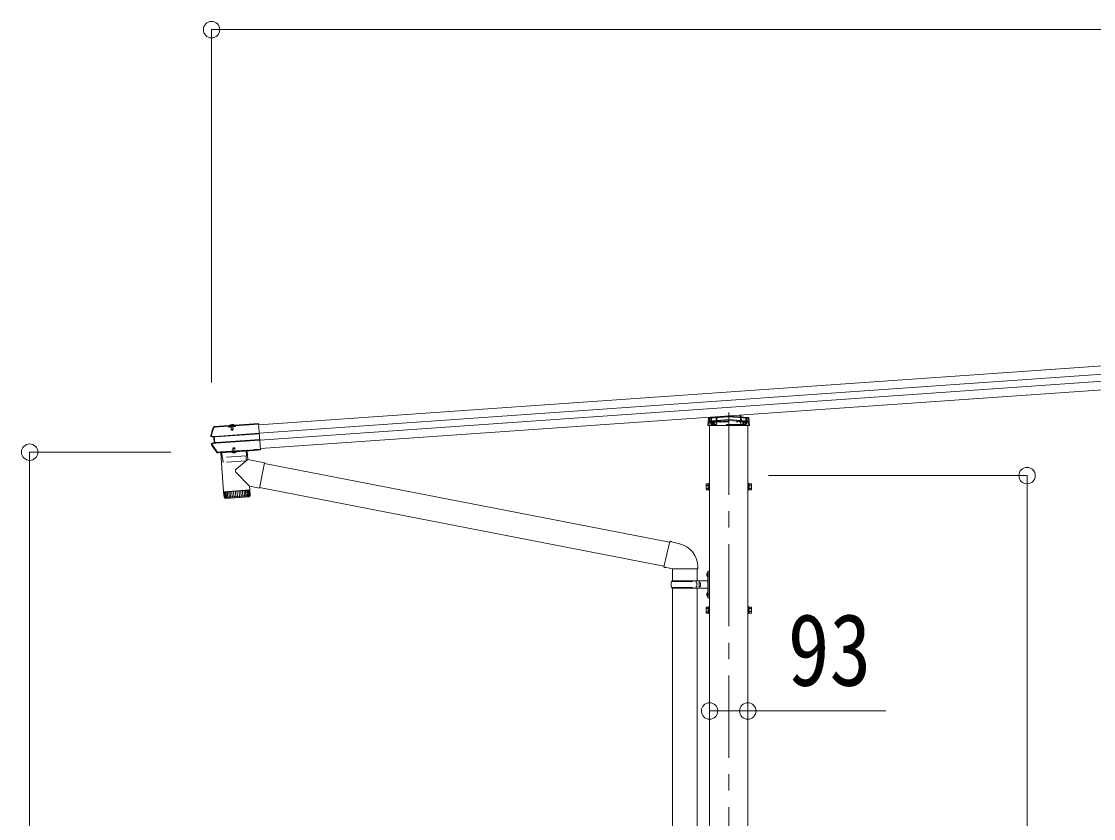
# Model space of a CAD drawing. Units: millimetres at full size, sheet at 1:40; details may follow other scales. Extents: x -11243 to 11243, y -7760 to 7760.
# Drawn here: x 1056 to 3664, y -2924 to -985 of the extents above; entities that cross this region are included whole.
import ezdxf
from ezdxf.enums import TextEntityAlignment as Align

# ---------------------------------------------------------------- set-up
doc = ezdxf.new("R2010")
doc.units = ezdxf.units.MM
doc.header["$LTSCALE"] = 40
doc.header["$PDMODE"] = 32
doc.header["$PDSIZE"] = 40
doc.linetypes.add('CHAIN1', pattern=[8, 5, -1, 1, -1])
doc.linetypes.add('DASHED1', pattern=[1.8, 1.2, -0.6])
for name, color, linetype, lineweight in [('0-1_本体', 5, 'CHAIN1', 9), ('0-3_ELV2', 4, 'Continuous', 9), ('0-6_OTH_LINE', 6, 'Continuous', 9), ('0-9_OUTLINE', 7, 'Continuous', 9)]:
    doc.layers.add(name, color=color, linetype=linetype, lineweight=lineweight)
doc.styles.add('ＭＳ ゴシック', font='')
doc.styles.get('ＭＳ ゴシック').set_extended_font_data('MS Gothic')

msp = doc.modelspace()

# ---------------------------------------------------------------- linework, layer by layer
at = {"layer": '0-1_本体'}
msp.add_line((2776.5, -1936.2), (2776.5, -4335.48), dxfattribs=at)
at = {"layer": '0-3_ELV2'}
for p, q in [((7205.51, -1576.34), (1633.11, -1966)), ((7206.93, -1596.66), (1634.53, -1986.32)), ((7208.14, -1613.89), (1635.73, -2003.55)), ((7209.56, -1634.2), (1637.15, -2023.86)), ((2727.56, -1956.84), (2776.5, -1953.42)), ((2728.09, -1948.34), (2776.5, -1944.95)), ((2776.5, -1944.95), (2824.92, -1948.34)), ((2776.5, -1944.95), (2776.5, -1945.89)), ((2776.5, -1953.42), (2825.44, -1956.84)), ((2776.5, -1953.42), (2776.5, -1954.36)), ((2806.32, -1942.42), (2806.6, -1947.06)), ((2825.85, -1949.27), (2826.95, -1967.35)), ((1524.75, -1970.39), (1524.56, -1970.53)), ((1524.56, -1970.53), (1524.66, -1972)), ((1524.66, -1972), (1524.78, -1971.92)), ((1524.98, -1970.37), (1524.75, -1970.39)), ((1524.85, -1971.88), (1524.75, -1970.39)), ((1524.78, -1971.92), (1524.85, -1971.88)), ((1524.85, -1971.88), (1560.46, -1969.39)), ((1524.98, -1970.37), (1560.36, -1967.89)), ((1559.18, -1969.6), (1559.31, -1971.57)), ((1576.27, -1970.38), (1559.31, -1971.57)), ((1560.46, -1969.39), (1560.36, -1967.89)), ((1560.61, -1968.69), (1560.36, -1967.89)), ((1560.53, -1969.98), (1560.5, -1969.51)), ((1574.84, -1968.98), (1560.53, -1969.98)), ((1574.59, -1967.84), (1560.63, -1968.82)), ((1560.63, -1968.82), (1560.71, -1969.96)), ((1561.76, -1968.74), (1561.74, -1968.54)), ((1573.02, -1968.5), (1562.34, -1969.25)), ((1564.7, -1969.69), (1564.8, -1971.18)), ((1565.28, -1970.44), (1565.42, -1969.93)), ((1565.28, -1970.44), (1570.27, -1970.1)), ((1565.28, -1970.44), (1565.77, -1977.33)), ((1565.72, -1970.41), (1565.62, -1969.92)), ((1565.72, -1970.41), (1566.26, -1978.22)), ((1565.77, -1977.33), (1570.75, -1976.98)), ((1569.84, -1970.13), (1569.87, -1969.62)), ((1569.84, -1970.13), (1570.39, -1977.93)), ((1570.27, -1970.1), (1570.07, -1969.61)), ((1570.07, -1978.73), (1570.75, -1976.98)), ((1570.27, -1970.1), (1570.75, -1976.98)), ((1570.79, -1970.76), (1570.68, -1969.27)), ((1572.33, -1969.45), (1572.27, -1968.55)), ((1573.53, -1967.92), (1573.51, -1967.72)), ((1574.72, -1966.89), (1574.59, -1967.71)), ((1574.59, -1967.84), (1574.67, -1968.99)), ((1574.72, -1966.89), (1632.88, -1962.82)), ((1574.83, -1968.39), (1574.72, -1966.89)), ((1574.81, -1968.51), (1574.83, -1968.39)), ((1576.13, -1968.42), (1574.81, -1968.51)), ((1574.81, -1968.51), (1574.84, -1968.98)), ((1574.83, -1968.39), (1632.99, -1964.32)), ((1576.13, -1968.42), (1576.27, -1970.38)), ((1632.88, -1962.82), (1637.39, -2027.26)), ((2730, -4839.62), (2730, -1967.35)), ((2823, -4839.62), (2823, -1967.35)), ((1523.62, -1995.77), (1518.87, -1995.2)), ((1525.03, -1994.43), (1519.05, -1993.72)), ((1524.54, -1995.71), (1523.62, -1995.77)), ((1525.94, -1994.37), (1525.03, -1994.43)), ((1526.17, -2010.76), (1525.03, -1994.43)), ((1525.25, -1995.77), (1525.78, -1995.73)), ((1526.55, -1994.38), (1526.32, -1994.4)), ((1634.56, -1986.78), (1527.43, -1994.27)), ((1527.52, -1995.5), (1634.64, -1988.01)), ((1528.49, -2009.37), (1635.61, -2001.88)), ((1528.58, -2010.6), (1635.7, -2003.11)), ((1520.38, -2012.33), (1526.17, -2010.76)), ((1525.51, -2009.58), (1524.58, -2009.64)), ((1527.08, -2010.7), (1526.17, -2010.76)), ((1526.72, -2009.38), (1526.19, -2009.42)), ((1527.43, -2010.62), (1527.66, -2010.6)), ((1533.61, -2033.01), (1534.34, -2032.96)), ((1533.99, -2034.49), (1534.44, -2034.46)), ((1534.34, -2032.96), (1534.44, -2034.46)), ((1540.6, -2033.66), (1534.61, -2034.08)), ((1540.49, -2032.16), (1540.6, -2033.66)), ((1540.6, -2033.12), (1540.6, -2033.12)), ((1540.82, -2034.02), (1540.6, -2033.66)), ((1540.72, -2032.52), (1622.12, -2026.82)), ((1540.72, -2032.52), (1540.82, -2034.02)), ((1540.82, -2034.02), (1622.23, -2028.32)), ((1541.16, -2033.98), (1605, -2029.52)), ((1567.21, -2032.41), (1567.19, -2032.16)), ((1578.98, -2031.59), (1567.21, -2032.41)), ((1570.69, -2021.9), (1570.01, -2023.65)), ((1575, -2023.3), (1570.01, -2023.65)), ((1570.34, -2028.45), (1570.01, -2023.65)), ((1570.77, -2028.32), (1570.38, -2022.7)), ((1574.08, -2021.66), (1570.69, -2021.9)), ((1575, -2023.3), (1574.08, -2021.66)), ((1574.89, -2028.03), (1574.5, -2022.41)), ((1575.33, -2028.1), (1575, -2023.3)), ((1578.98, -2031.59), (1578.97, -2031.34)), ((1622.12, -2026.82), (1622.23, -2028.32)), ((1622.4, -2027.94), (1622.23, -2028.32)), ((1622.3, -2026.44), (1622.4, -2027.94)), ((1628.39, -2027.53), (1622.4, -2027.94)), ((1628.28, -2026.03), (1628.39, -2027.53)), ((1628.61, -2027.88), (1628.39, -2027.53)), ((1628.51, -2026.38), (1637.28, -2025.76)), ((1628.51, -2026.38), (1628.61, -2027.88)), ((1628.61, -2027.88), (1637.39, -2027.26)), ((1629.8, -2026.29), (1629.91, -2027.79)), ((1629.88, -2027.39), (1637.36, -2026.87)), ((2721.3, -2110.62), (2721.88, -2109.62)), ((2721.3, -2110.62), (2721.3, -2123.62)), ((2726.8, -2109.62), (2721.88, -2109.62)), ((2726.8, -2109.42), (2726.8, -2124.43)), ((2728.4, -2109.87), (2726.8, -2109.87)), ((2824.6, -2109.87), (2826.2, -2109.87)), ((2826.2, -2109.42), (2826.2, -2124.43)), ((2826.2, -2109.42), (2831.12, -2109.42)), ((2831.7, -2110.42), (2831.12, -2109.42)), ((2831.7, -2110.42), (2831.7, -2123.42)), ((2721.3, -2123.62), (2721.88, -2124.63)), ((2726.8, -2113.37), (2721.88, -2113.37)), ((2726.8, -2120.88), (2721.88, -2120.88)), ((2726.8, -2124.63), (2721.88, -2124.63)), ((2726.79, -2117.42), (2728.4, -2117.42)), ((2726.8, -2116.42), (2728.4, -2116.42)), ((2726.8, -2123.97), (2728.4, -2123.97)), ((2826.2, -2116.42), (2824.6, -2116.42)), ((2826.21, -2117.42), (2824.6, -2117.42)), ((2826.2, -2123.97), (2824.6, -2123.97)), ((2826.2, -2113.17), (2831.12, -2113.17)), ((2826.2, -2120.68), (2831.12, -2120.68)), ((2826.2, -2124.43), (2831.12, -2124.43)), ((2831.7, -2123.42), (2831.12, -2124.43)), ((2721.3, -2410.62), (2721.88, -2409.62)), ((2721.3, -2410.62), (2721.3, -2423.62)), ((2721.3, -2423.62), (2721.88, -2424.63)), ((2726.8, -2409.62), (2721.88, -2409.62)), ((2726.8, -2413.37), (2721.88, -2413.37)), ((2726.8, -2420.88), (2721.88, -2420.88)), ((2726.8, -2424.63), (2721.88, -2424.63)), ((2726.79, -2417.42), (2728.4, -2417.42)), ((2726.8, -2409.42), (2726.8, -2424.43)), ((2728.4, -2409.87), (2726.8, -2409.87)), ((2726.8, -2416.42), (2728.4, -2416.42)), ((2726.8, -2423.97), (2728.4, -2423.97)), ((2824.6, -2409.87), (2826.2, -2409.87)), ((2826.2, -2416.42), (2824.6, -2416.42)), ((2826.21, -2417.42), (2824.6, -2417.42)), ((2826.2, -2423.97), (2824.6, -2423.97)), ((2826.2, -2409.42), (2826.2, -2424.43)), ((2826.2, -2409.42), (2831.12, -2409.42)), ((2826.2, -2413.17), (2831.12, -2413.17)), ((2826.2, -2420.68), (2831.12, -2420.68)), ((2826.2, -2424.43), (2831.12, -2424.43)), ((2831.7, -2410.42), (2831.12, -2409.42)), ((2831.7, -2423.42), (2831.12, -2424.43)), ((2831.7, -2410.42), (2831.7, -2423.42))]:
    msp.add_line(p, q, dxfattribs=at)
at = {"layer": '0-3_ELV2', "linetype": 'DASHED1'}
for p, q in [((2730.11, -1950.2), (2729.06, -1967.35)), ((2776.5, -1955.43), (2729.59, -1958.71)), ((2776.5, -1946.96), (2730.11, -1950.2)), ((2733.3, -1949.98), (2733.3, -1963.62)), ((2734.5, -1949.89), (2734.5, -1965.35)), ((2745.74, -1957.79), (2746.43, -1946.6)), ((2748.44, -1946.46), (2747.16, -1967.35)), ((2822.9, -1950.2), (2776.5, -1946.96)), ((2823.42, -1958.71), (2776.5, -1955.43)), ((2804.32, -1942.56), (2805.84, -1967.35)), ((2806.6, -1947.06), (2807.26, -1957.79)), ((2818.5, -1949.89), (2818.5, -1965.35)), ((2819.7, -1949.98), (2819.7, -1963.62)), ((2823.95, -1967.35), (2822.9, -1950.2)), ((1562.96, -1968.63), (1562.89, -1968.88)), ((1563.02, -1968.1), (1572.19, -1967.46)), ((1563.09, -1969.19), (1563.02, -1968.1)), ((1565.08, -1965.72), (1566.48, -1968.09)), ((1565.42, -1969.93), (1565.52, -1969.54)), ((1565.52, -1969.54), (1565.44, -1968.43)), ((1565.6, -1969.92), (1565.46, -1967.93)), ((1565.62, -1969.92), (1565.51, -1969.33)), ((1567.66, -1968.62), (1566.48, -1968.09)), ((1567.66, -1968.62), (1568.76, -1967.93)), ((1569.82, -1965.39), (1568.76, -1967.93)), ((1569.89, -1969.62), (1569.75, -1967.63)), ((1569.91, -1969.23), (1569.83, -1968.12)), ((1569.87, -1969.62), (1569.9, -1969.02)), ((1570.07, -1969.61), (1569.91, -1969.23)), ((1572.27, -1968.55), (1572.19, -1967.46)), ((1572.32, -1967.97), (1572.43, -1968.21)), ((2727.63, -1956.85), (2825.37, -1956.85)), ((2729.53, -1959.65), (2734.5, -1959.65)), ((2729.58, -1958.85), (2823.43, -1958.85)), ((2733.3, -1963.62), (2734.3, -1965.35)), ((2818.7, -1965.35), (2734.3, -1965.35)), ((2736, -1958.26), (2736, -1965.35)), ((2739.1, -1958.85), (2739.1, -1965.35)), ((2739.23, -1958.85), (2739.23, -1965.35)), ((2739.5, -1958.01), (2739.5, -1965.35)), ((2739.5, -1963.62), (2742.5, -1963.62)), ((2742.5, -1957.8), (2742.5, -1965.35)), ((2750.5, -1956.85), (2750.5, -1958.85)), ((2755, -1959.65), (2755, -1956.93)), ((2756.5, -1959.65), (2755, -1959.65)), ((2756.5, -1956.82), (2756.5, -1959.65)), ((2796.5, -1959.65), (2796.5, -1956.82)), ((2796.5, -1959.65), (2798, -1959.65)), ((2798, -1956.93), (2798, -1959.65)), ((2802.5, -1958.85), (2802.5, -1956.85)), ((2810.5, -1957.8), (2810.5, -1965.35)), ((2810.5, -1963.62), (2813.5, -1963.62)), ((2813.5, -1958.01), (2813.5, -1965.35)), ((2813.77, -1958.85), (2813.77, -1965.35)), ((2813.9, -1958.85), (2813.9, -1965.35)), ((2817, -1958.26), (2817, -1965.35)), ((2818.5, -1959.65), (2823.47, -1959.65)), ((2818.7, -1965.35), (2819.7, -1963.62)), ((1570.77, -2034.5), (1571.93, -2031.7)), ((1573.03, -2031.01), (1571.93, -2031.7)), ((1573.03, -2031.01), (1574.21, -2031.54)), ((1575.75, -2034.15), (1574.21, -2031.54))]:
    msp.add_line(p, q, dxfattribs=at)
at = {"layer": '0-3_ELV2'}
for points in [[(2826.95, -1967.35), (2726.05, -1967.35), (2727.16, -1949.27)], [(1517.95, -1992.07), (1520.77, -1982.41), (1523.78, -1972.8)], [(1560.46, -1969.39), (1560.5, -1969.51), (1559.18, -1969.6)], [(1572.33, -1969.45), (1563.16, -1970.09), (1563.09, -1969.19)], [(1565.77, -1977.33), (1566.68, -1978.97), (1570.07, -1978.73)], [(1519.99, -2010.89), (1524.58, -2009.64), (1523.62, -1995.77)], [(1532.57, -2032.53), (1526.01, -2023.5), (1519.65, -2014.32)], [(1540.72, -2032.52), (1540.49, -2032.16), (1534.51, -2032.58), (1534.34, -2032.96)], [(1534.51, -2032.58), (1534.61, -2034.08), (1534.44, -2034.46)], [(1605.43, -2028.49), (1605.36, -2027.49), (1540.52, -2032.02), (1540.59, -2033.02)], [(1628.51, -2026.38), (1628.28, -2026.03), (1622.3, -2026.44), (1622.12, -2026.82)], [(2730, -2108.42), (2728.4, -2108.42), (2728.4, -2125.42), (2730, -2125.42)], [(2823, -2108.42), (2824.6, -2108.42), (2824.6, -2125.42), (2823, -2125.42)], [(2730, -2408.42), (2728.4, -2408.42), (2728.4, -2425.42), (2730, -2425.42)], [(2823, -2408.42), (2824.6, -2408.42), (2824.6, -2425.42), (2823, -2425.42)]]:
    msp.add_lwpolyline(points, dxfattribs=at)
for centre, radius, start, end in [((2728.15, -1949.33), 1, 94, 176.5), ((2824.85, -1949.33), 1, 3.5, 86), ((1999.8, -2127.4), 502, 162.04537, 164.31277), ((1525.29, -1973.64), 3.19, 103.22631, 162.05142), ((1524.92, -1973.17), 1.2, 102.71221, 162.01357), ((1562.29, -1968.51), 0.55, 142.43917, 184), ((1562.3, -1968.7), 0.545, 184, 274), ((1567.96, -1972.86), 7.7, 45.56083, 142.43917), ((1572.98, -1967.96), 0.545, 274, 4), ((1572.97, -1967.76), 0.55, 4, 45.56083), ((2727.63, -1957.84), 1, 94, 176.5), ((2825.37, -1957.84), 1, 3.5, 86), ((1519.2, -1992.42), 2.8, 164.31277, 263.16971), ((1519.2, -1992.42), 1.3, 164.24366, 263.03582), ((1520.72, -2013.59), 2.8, 105.16971, 214.06629), ((1934.25, -1733.96), 502, 214.06629, 216.59248), ((1520.73, -2013.59), 1.3, 105.30295, 214.13631), ((1533.76, -2031.31), 3.19, 216.58984, 274.01289), ((1533.53, -2031.82), 1.2, 216.62025, 274.01295), ((1541.59, -2032.95), 1, 184, 274), ((1572.75, -2027.06), 7.7, 223.98312, 324.01688), ((1604.43, -2028.56), 1, 274, 4), ((2724.62, -2111.5), 3.32, 145.61575, 214.38425), ((2828.38, -2111.3), 3.32, 325.61575, 34.38425), ((2733.72, -2117.12), 12.42, 162.41205, 197.58795), ((2724.62, -2122.75), 3.32, 145.61575, 214.38425), ((2819.28, -2116.92), 12.42, 342.41205, 17.58795), ((2828.38, -2122.55), 3.32, 325.61575, 34.38425), ((2724.62, -2411.5), 3.32, 145.61575, 214.38425), ((2733.72, -2417.12), 12.42, 162.41205, 197.58795), ((2724.62, -2422.75), 3.32, 145.61575, 214.38425), ((2828.38, -2411.3), 3.32, 325.61575, 34.38425), ((2819.28, -2416.92), 12.42, 342.41205, 17.58795), ((2828.38, -2422.55), 3.32, 325.61575, 34.38425)]:
    msp.add_arc(centre, radius, start, end, dxfattribs=at)
at = {"layer": '0-3_ELV2', "linetype": 'DASHED1'}
for centre, radius, start, end in [((1562.41, -1968.74), 0.5, 274, 344), ((1563.73, -1968.85), 0.8, 94, 164), ((1564.95, -1968.46), 0.5, 4, 94), ((1570.33, -1968.09), 0.5, 94, 184), ((1571.59, -1968.3), 0.8, 24, 94), ((1572.88, -1968.01), 0.5, 204, 274), ((2727.63, -1957.85), 1, 90, 176.5), ((2825.37, -1957.85), 1, 3.5, 90)]:
    msp.add_arc(centre, radius, start, end, dxfattribs=at)
at = {"layer": '0-3_ELV2'}
for centre, major_axis, ratio, start_param, end_param in [((1560.83, -1971.87), (-0.22, 3.19), 0.014286, 5.9883828, 6.2220988), ((1574.82, -1970.9), (-0.22, 3.19), 0.014286, 0.0610865, 0.2948025), ((1527.56, -1996.07), (3.03, -0.36), 0.014525, 2.4375911, 3.0658321), ((1527.56, -1996.08), (2.99, 0.21), 0.19438, 1.5707963, 2.1939282), ((1527.45, -1994.55), (1.52, -0.18), 0.014525, 2.4126357, 3.0658321), ((1527.45, -1994.56), (1.5, 0.1), 0.19438, 1.5707963, 2.2034964), ((1528.45, -2008.77), (2.95, 0.8), 0.014957, 3.2171785, 3.8372566), ((1528.45, -2008.78), (2.99, 0.21), 0.19438, 4.0848352, 4.712389), ((1528.55, -2010.3), (1.48, 0.4), 0.014957, 3.2171785, 3.8435615), ((1528.56, -2010.31), (1.5, 0.1), 0.19438, 4.0561004, 4.712389)]:
    msp.add_ellipse(centre, major_axis=major_axis, ratio=ratio, start_param=start_param, end_param=end_param, dxfattribs=at)
at = {"layer": '0-6_OTH_LINE'}
for p, q in [((1518.4, -1004.54), (1518.4, -1863.44)), ((7296.4, -1004.54), (1518.4, -1004.54)), ((1075.87, -4289.62), (1075.87, -2032.62)), ((1075.87, -2032.62), (1418.95, -2032.62)), ((3502.5, -2089.62), (2873, -2089.62)), ((3502.5, -4289.62), (3502.5, -2089.62)), ((2730, -2662.32), (2823, -2662.32)), ((2823, -2662.32), (3159.15, -2662.32))]:
    msp.add_line(p, q, dxfattribs=at)
for p in [(1518.4, -1004.54), (1075.87, -2032.62), (3502.5, -2089.62), (2730, -2662.32), (2823, -2662.32)]:
    msp.add_point(p, dxfattribs=at)
at = {"layer": '0-9_OUTLINE'}
for p, q in [((1541.09, -2033.99), (1547.72, -2128.76)), ((1604.94, -2029.52), (1606.39, -2050.33)), ((1606.39, -2050.33), (1578.09, -2073.79)), ((1647.15, -2058.26), (1606.39, -2050.33)), ((1647.15, -2058.26), (1635.09, -2120.29)), ((2632.58, -2251.43), (1646.84, -2059.83)), ((1610.96, -2115.6), (1577.68, -2081.12)), ((1547.72, -2128.76), (1611.56, -2124.29)), ((1611.63, -2125.29), (1547.79, -2129.76)), ((1547.79, -2129.76), (1548.93, -2142.76)), ((1549.51, -2144.29), (1548.49, -2129.71)), ((1548.92, -2142.71), (1612.31, -2138.27)), ((1549.71, -2129.62), (1550.76, -2144.58)), ((1552.57, -2144.46), (1551.53, -2129.49)), ((1552.21, -2128.44), (1552.3, -2129.44)), ((1553.89, -2129.33), (1554.93, -2144.29)), ((1557.79, -2144.09), (1556.75, -2129.13)), ((1561.1, -2143.86), (1560.06, -2128.9)), ((1563.75, -2128.64), (1564.8, -2143.6)), ((1567.75, -2128.36), (1568.8, -2143.32)), ((1571.99, -2128.06), (1573.03, -2143.03)), ((1576.37, -2127.76), (1577.42, -2142.72)), ((1580.83, -2127.45), (1581.87, -2142.41)), ((1585.25, -2127.14), (1586.3, -2142.1)), ((1589.58, -2126.83), (1590.62, -2141.8)), ((1593.7, -2126.54), (1594.75, -2141.51)), ((1597.56, -2126.27), (1598.61, -2141.24)), ((1601.07, -2126.03), (1602.12, -2140.99)), ((1604.16, -2125.81), (1605.21, -2140.78)), ((1606.78, -2125.63), (1607.83, -2140.59)), ((1607.07, -2124.61), (1607.13, -2125.61)), ((1608.87, -2125.48), (1609.92, -2140.45)), ((1610.4, -2125.38), (1611.44, -2140.34)), ((1610.96, -2115.6), (1611.56, -2124.29)), ((1610.96, -2115.6), (1635.09, -2120.29)), ((1612.32, -2138.33), (1611.63, -2125.29)), ((2618.98, -2309.91), (1635.39, -2118.72)), ((1609.53, -2141.48), (1552.13, -2145.49)), ((2632.94, -2249.87), (2618.58, -2311.63)), ((2632.94, -2249.87), (2657.25, -2255.68)), ((2618.58, -2311.63), (2638.66, -2316.17)), ((2618.58, -2311.63), (2622.58, -2314.3)), ((2623.45, -2312.73), (2622.58, -2314.3)), ((2638.66, -2316.17), (2701.39, -2316.17)), ((2640.02, -2316.17), (2640.02, -2345.68)), ((2700.02, -2316.17), (2700.02, -2345.68)), ((2701.39, -2312), (2701.39, -2316.17)), ((2726, -2322.68), (2729, -2321.18)), ((2729, -2321.18), (2729, -2388.18)), ((2729, -2321.18), (2730, -2321.18)), ((2638.03, -2345.68), (2724.03, -2345.68)), ((2638.03, -2345.68), (2638.03, -2347.68)), ((2697.03, -2345.68), (2697.03, -2350.18)), ((2705, -2345.68), (2705, -2363.68)), ((2723.7, -2328.53), (2725.74, -2329.53)), ((2724.97, -2326.53), (2725.6, -2326.53)), ((2724.97, -2326.53), (2724.97, -2334.83)), ((2724.97, -2334.83), (2725.6, -2334.83)), ((2725.6, -2326.53), (2726, -2326.93)), ((2725.74, -2329.53), (2726.36, -2330.68)), ((2726, -2322.68), (2726, -2386.68)), ((2637.03, -2347.68), (2687.36, -2347.68)), ((2637.03, -2361.68), (2687.36, -2361.68)), ((2638.03, -2363.68), (2638.03, -2361.68)), ((2638.03, -2363.68), (2724.03, -2363.68)), ((2640.01, -2363.68), (2640.01, -3205.65)), ((2697.03, -2350.18), (2699.03, -2350.18)), ((2697.03, -2363.68), (2697.03, -2359.18)), ((2697.03, -2359.18), (2699.03, -2359.18)), ((2699.03, -2350.18), (2699.03, -2359.18)), ((2700.01, -2363.68), (2700.01, -3205.65)), ((2705, -2350.18), (2708, -2350.18)), ((2705, -2359.18), (2708, -2359.18)), ((2708, -2350.18), (2708, -2359.18)), ((2723.7, -2376.53), (2725.74, -2377.53)), ((2724.97, -2374.53), (2725.6, -2374.53)), ((2724.97, -2374.53), (2724.97, -2382.83)), ((2724.97, -2382.83), (2725.6, -2382.83)), ((2725.6, -2374.53), (2725.6, -2382.83)), ((2725.6, -2374.53), (2726, -2374.93)), ((2725.6, -2382.83), (2726, -2382.43)), ((2725.74, -2377.53), (2726.36, -2378.68)), ((2726, -2386.68), (2729, -2388.18)), ((2729, -2388.18), (2730, -2388.18))]:
    msp.add_line(p, q, dxfattribs=at)
at = {"layer": '0-9_OUTLINE', "linetype": 'DASHED1'}
for p, q in [((1543.3, -2033.83), (1544.44, -2045.3)), ((1602.86, -2029.67), (1603.33, -2041.18)), ((1602.86, -2041.7), (1544.97, -2045.75)), ((1546.45, -2057.19), (1545.17, -2045.73)), ((1602.39, -2053.76), (1546.99, -2057.64)), ((1602.86, -2053.25), (1602.53, -2041.72))]:
    msp.add_line(p, q, dxfattribs=at)
at = {"layer": '0-9_OUTLINE'}
for points in [[(2632.94, -2249.87), (2637.66, -2249.43), (2637.8, -2251.04)], [(2723.7, -2332.83), (2725.74, -2331.83), (2726.36, -2330.68)], [(2725.6, -2326.53), (2725.6, -2334.83), (2726, -2334.43)], [(2723.7, -2380.83), (2725.74, -2379.83), (2726.36, -2378.68)]]:
    msp.add_lwpolyline(points, dxfattribs=at)
at = {"layer": '0-9_OUTLINE', "linetype": 'DASHED1'}
for centre, start, end in [((1544.94, -2045.25), 185.67065, 274), ((1546.95, -2057.14), 186.38594, 274), ((1602.36, -2053.26), 274, 1.61406), ((1602.83, -2041.2), 274, 2.32935)]:
    msp.add_arc(centre, 0.5, start, end, dxfattribs=at)
at = {"layer": '0-9_OUTLINE'}
for centre, radius, start, end in [((1581.28, -2077.64), 5, 129.65551, 223.97399), ((1609.32, -2138.48), 3, 274, 3), ((1551.92, -2142.5), 3, 185, 274.04832), ((2643.39, -2312), 58, 0, 76.56538), ((2687.36, -2345.68), 2, 270, 359.99998), ((2729.3, -2330.68), 6, 136.21765, 223.78235), ((2724, -2343.68), 2, 270, 359.99998), ((2685.78, -2354.68), 49.25, 171.82876, 180.00002), ((2685.78, -2354.68), 49.25, 180.00002, 188.17127), ((2687.36, -2363.68), 2, 0.00005, 90.00004), ((2724, -2365.68), 2, 0.00005, 90.00004), ((2729.3, -2378.68), 6, 136.21765, 223.78235)]:
    msp.add_arc(centre, radius, start, end, dxfattribs=at)

# ---------------------------------------------------------------- texts
at = {"layer": '0-6_OTH_LINE', "color": 7, "style": 'ＭＳ ゴシック', "width": 0.85}
msp.add_text('93', height=176, dxfattribs=at).set_placement((2920.02, -2653.84), align=Align.BOTTOM_LEFT)

doc.saveas('drawing.dxf')
